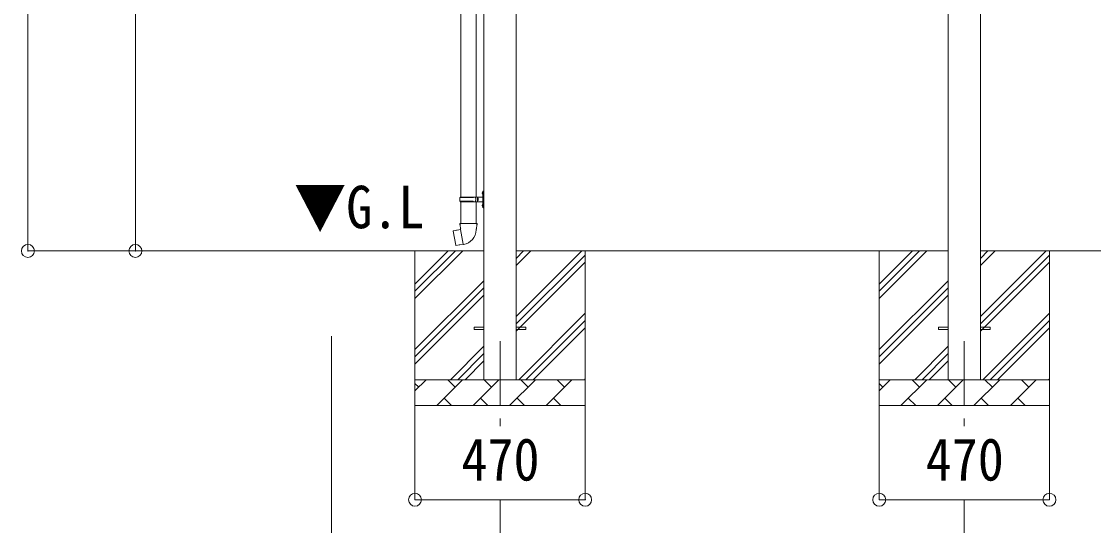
# Model space of a CAD drawing. Units: millimetres at full size, sheet at 1:50; details may follow other scales. Extents: x -14053 to 14053, y -9700 to 9700.
# Drawn here: x -177 to 3980, y -6696 to -4739 of the extents above; entities that cross this region are included whole.
import ezdxf
from ezdxf.enums import TextEntityAlignment as Align

# ---------------------------------------------------------------- set-up
doc = ezdxf.new("R2010")
doc.units = ezdxf.units.MM
doc.header["$LTSCALE"] = 50
doc.header["$PDMODE"] = 32
doc.header["$PDSIZE"] = 50
doc.linetypes.add('DOUBLE_CHAIN1', pattern=[8.8, 5, -1, 0.6, -0.6, 0.6, -1])
for name, color, linetype, lineweight in [('0-0_0', 7, 'Continuous', 9), ('0-1_Defpoints', 4, 'Continuous', 9), ('0-2_TEXT1', 7, 'Continuous', 9), ('0-6_PARTS1', 6, 'Continuous', 9)]:
    doc.layers.add(name, color=color, linetype=linetype, lineweight=lineweight)
doc.styles.add('ＭＳ ゴシック', font='')
doc.styles.get('ＭＳ ゴシック').set_extended_font_data('MS Gothic')

msp = doc.modelspace()

# ---------------------------------------------------------------- linework, layer by layer
at = {"layer": '0-0_0'}
for p, q in [((1616.18, -5629.79), (20.38, -5629.79)), ((1348.68, -5629.79), (1348.68, -6229.79)), ((1348.68, -5814.84), (1533.73, -5629.79)), ((1348.68, -5786.55), (1505.44, -5629.79)), ((1348.68, -5758.27), (1477.16, -5629.79)), ((3416.18, -5629.79), (1741.18, -5629.79)), ((1741.18, -5884.89), (1996.27, -5629.79)), ((1741.18, -5686.9), (1798.28, -5629.79)), ((1741.18, -5658.61), (1770, -5629.79)), ((1741.18, -5913.17), (2008.68, -5645.67)), ((2008.68, -5629.79), (2008.68, -6229.79)), ((3148.68, -5629.79), (3148.68, -6229.79)), ((3148.68, -5814.84), (3333.73, -5629.79)), ((3148.68, -5786.55), (3305.44, -5629.79)), ((3148.68, -5758.27), (3277.16, -5629.79)), ((5216.18, -5629.79), (3541.18, -5629.79)), ((3541.18, -5884.89), (3796.27, -5629.79)), ((3541.18, -5686.9), (3598.28, -5629.79)), ((3541.18, -5658.61), (3570, -5629.79)), ((3541.18, -5913.17), (3808.68, -5645.67)), ((3808.68, -5629.79), (3808.68, -6229.79)), ((1741.18, -5941.45), (2008.68, -5673.95)), ((3541.18, -5941.45), (3808.68, -5673.95)), ((1348.68, -6012.83), (1616.18, -5745.33)), ((1348.68, -6041.11), (1616.18, -5773.61)), ((3148.68, -6012.83), (3416.18, -5745.33)), ((3148.68, -6041.11), (3416.18, -5773.61)), ((1348.68, -6069.4), (1616.18, -5801.9)), ((3148.68, -6069.4), (3416.18, -5801.9)), ((1750.83, -6129.79), (2008.68, -5871.94)), ((1779.12, -6129.79), (2008.68, -5900.23)), ((3550.83, -6129.79), (3808.68, -5871.94)), ((3579.12, -6129.79), (3808.68, -5900.23)), ((1807.4, -6129.79), (2008.68, -5928.51)), ((3607.4, -6129.79), (3808.68, -5928.51)), ((1486.27, -6129.79), (1616.18, -5999.89)), ((3286.27, -6129.79), (3416.18, -5999.89)), ((1514.56, -6129.79), (1616.18, -6028.17)), ((1542.84, -6129.79), (1616.18, -6056.45)), ((3314.56, -6129.79), (3416.18, -6028.17)), ((3342.84, -6129.79), (3416.18, -6056.45)), ((1348.68, -6129.79), (2008.68, -6129.79)), ((1348.68, -6172.68), (1391.57, -6129.79)), ((1363.02, -6158.34), (1348.68, -6144)), ((1432.99, -6229.79), (1532.99, -6129.79)), ((1504.44, -6158.34), (1475.88, -6129.79)), ((1574.41, -6229.79), (1674.41, -6129.79)), ((1645.86, -6158.34), (1617.3, -6129.79)), ((1715.83, -6229.79), (1815.83, -6129.79)), ((1787.28, -6158.34), (1758.73, -6129.79)), ((1857.25, -6229.79), (1957.25, -6129.79)), ((1928.7, -6158.34), (1900.15, -6129.79)), ((2005.39, -6129.79), (2008.68, -6126.5)), ((3148.68, -6129.79), (3808.68, -6129.79)), ((3148.68, -6172.68), (3191.57, -6129.79)), ((3163.02, -6158.34), (3148.68, -6144)), ((3232.99, -6229.79), (3332.99, -6129.79)), ((3304.44, -6158.34), (3275.88, -6129.79)), ((3374.41, -6229.79), (3474.41, -6129.79)), ((3445.86, -6158.34), (3417.3, -6129.79)), ((3515.83, -6229.79), (3615.83, -6129.79)), ((3587.28, -6158.34), (3558.73, -6129.79)), ((3657.25, -6229.79), (3757.25, -6129.79)), ((3728.7, -6158.34), (3700.15, -6129.79)), ((3805.39, -6129.79), (3808.68, -6126.5)), ((2008.68, -6229.79), (1348.68, -6229.79)), ((1461.54, -6201.23), (1490.1, -6229.79)), ((1602.97, -6201.23), (1631.52, -6229.79)), ((1744.39, -6201.23), (1772.94, -6229.79)), ((1885.81, -6201.23), (1914.36, -6229.79)), ((3808.68, -6229.79), (3148.68, -6229.79)), ((3261.54, -6201.23), (3290.1, -6229.79)), ((3402.97, -6201.23), (3431.52, -6229.79)), ((3544.39, -6201.23), (3572.94, -6229.79)), ((3685.81, -6201.23), (3714.36, -6229.79))]:
    msp.add_line(p, q, dxfattribs=at)
at = {"layer": '0-1_Defpoints'}
for p, q in [((1616.18, -3277.29), (1616.18, -6129.79)), ((1741.18, -6129.79), (1741.18, -3277.29)), ((3416.18, -3251.57), (3416.18, -6129.79)), ((3541.18, -6129.79), (3541.18, -3251.57)), ((1578.68, -5925.29), (1616.18, -5925.29)), ((1578.68, -5934.29), (1578.68, -5925.29)), ((1578.68, -5934.29), (1616.18, -5934.29)), ((1741.18, -5925.29), (1778.68, -5925.29)), ((1741.18, -5934.29), (1778.68, -5934.29)), ((1778.68, -5934.29), (1778.68, -5925.29)), ((3378.68, -5925.29), (3416.18, -5925.29)), ((3378.68, -5934.29), (3378.68, -5925.29)), ((3378.68, -5934.29), (3416.18, -5934.29)), ((3541.18, -5925.29), (3578.68, -5925.29)), ((3541.18, -5934.29), (3578.68, -5934.29)), ((3578.68, -5934.29), (3578.68, -5925.29))]:
    msp.add_line(p, q, dxfattribs=at)
at = {"layer": '0-1_Defpoints', "color": 7, "linetype": 'DOUBLE_CHAIN1'}
for p, q in [((1678.68, -5979.79), (1678.68, -6329.79)), ((3478.68, -5979.79), (3478.68, -6329.79))]:
    msp.add_line(p, q, dxfattribs=at)
at = {"layer": '0-2_TEXT1'}
for p, q in [((1526.18, -4488.78), (1526.18, -5420.79)), ((1586.18, -4488.78), (1586.18, -5420.79)), ((1609.87, -5403.64), (1611.92, -5404.64)), ((1611.14, -5401.64), (1611.78, -5401.64)), ((1611.14, -5401.64), (1611.14, -5409.94)), ((1611.78, -5401.64), (1611.78, -5409.94)), ((1611.78, -5401.64), (1612.18, -5402.04)), ((1612.18, -5397.79), (1615.18, -5396.29)), ((1612.18, -5397.79), (1612.18, -5429.79)), ((1612.18, -5402.04), (1612.18, -5409.54)), ((1615.18, -5396.29), (1615.18, -5429.79)), ((1615.18, -5396.29), (1616.18, -5396.29)), ((1616.18, -5396.29), (1616.18, -5429.79)), ((1523.18, -5422.79), (1573.51, -5422.79)), ((1523.18, -5436.79), (1573.51, -5436.79)), ((1524.18, -5420.79), (1610.18, -5420.79)), ((1524.18, -5420.79), (1524.18, -5422.79)), ((1524.18, -5438.79), (1524.18, -5436.79)), ((1524.18, -5438.79), (1610.18, -5438.79)), ((1526.18, -5438.79), (1526.18, -5523.71)), ((1583.18, -5420.79), (1583.18, -5425.29)), ((1583.18, -5425.29), (1585.18, -5425.29)), ((1583.18, -5438.79), (1583.18, -5434.29)), ((1583.18, -5434.29), (1585.18, -5434.29)), ((1585.18, -5425.29), (1585.18, -5429.79)), ((1585.18, -5434.29), (1585.18, -5429.79)), ((1586.18, -5438.79), (1586.18, -5523.71)), ((1591.18, -5420.79), (1591.18, -5429.79)), ((1591.18, -5425.29), (1594.18, -5425.29)), ((1591.18, -5438.79), (1591.18, -5429.79)), ((1591.18, -5434.29), (1594.18, -5434.29)), ((1594.18, -5425.29), (1594.18, -5429.79)), ((1594.18, -5434.29), (1594.18, -5429.79)), ((1611.14, -5409.94), (1611.78, -5409.94)), ((1611.78, -5409.94), (1612.18, -5409.54)), ((1611.92, -5404.64), (1612.53, -5405.79)), ((1612.18, -5461.79), (1612.18, -5429.79)), ((1615.18, -5463.29), (1615.18, -5429.79)), ((1616.18, -5463.29), (1616.18, -5429.79)), ((1609.87, -5451.64), (1611.92, -5452.64)), ((1611.14, -5449.64), (1611.78, -5449.64)), ((1611.14, -5449.64), (1611.14, -5457.94)), ((1611.14, -5457.94), (1611.78, -5457.94)), ((1611.78, -5449.64), (1611.78, -5457.94)), ((1611.78, -5449.64), (1612.18, -5450.04)), ((1611.78, -5457.94), (1612.18, -5457.54)), ((1611.92, -5452.64), (1612.53, -5453.79)), ((1612.18, -5450.04), (1612.18, -5457.54)), ((1612.18, -5461.79), (1615.18, -5463.29)), ((1615.18, -5463.29), (1616.18, -5463.29)), ((1524.33, -5523.71), (1522.18, -5524.5)), ((1522.18, -5524.5), (1522.18, -5528.11)), ((1522.18, -5528.11), (1524.42, -5528.93)), ((1524.33, -5523.71), (1556.18, -5523.71)), ((1524.33, -5523.71), (1524.42, -5528.93)), ((1588.03, -5523.71), (1556.18, -5523.71)), ((1590.18, -5528.11), (1587.93, -5528.93)), ((1588.03, -5523.71), (1590.18, -5524.5)), ((1590.18, -5524.5), (1590.18, -5528.11)), ((1497.72, -5552.17), (1496.91, -5553.34)), ((1496.91, -5553.34), (1506.53, -5607.89)), ((1525.58, -5546.92), (1497.72, -5552.17)), ((1510.46, -5549.56), (1510.25, -5549.81)), ((1524.42, -5528.93), (1524.67, -5543.71)), ((1524.67, -5543.71), (1526.03, -5545.71)), ((1535.94, -5604.21), (1525.81, -5546.74)), ((1525.83, -5545.92), (1525.83, -5546.62)), ((1526.03, -5545.71), (1525.99, -5545.72)), ((1586.36, -5545.66), (1586.29, -5547.82)), ((1587.68, -5543.71), (1586.36, -5545.66)), ((1520.55, -5606.81), (1520.27, -5606.65)), ((1536.24, -5604.97), (1536, -5604.31))]:
    msp.add_line(p, q, dxfattribs=at)
for points in [[(1609.87, -5407.93), (1611.92, -5406.94), (1612.53, -5405.79)], [(1609.87, -5455.93), (1611.92, -5454.94), (1612.53, -5453.79)], [(1588.03, -5523.71), (1587.93, -5528.93), (1587.68, -5543.71)], [(1512.7, -5549.34), (1512.42, -5549.19), (1510.46, -5549.56)], [(1535.67, -5604.12), (1507.69, -5608.72), (1506.53, -5607.89)], [(1522.74, -5606.24), (1522.52, -5606.48), (1520.55, -5606.81)]]:
    msp.add_lwpolyline(points, dxfattribs=at)
for centre, radius, start, end in [((1615.47, -5405.79), 6, 136.21765, 223.78235), ((1571.93, -5429.79), 49.25, 171.82876, 180.00002), ((1571.93, -5429.79), 49.25, 180.00002, 188.17127), ((1573.51, -5420.79), 2, 270, 359.99998), ((1573.51, -5438.79), 2, 0.00005, 90.00004), ((1610.18, -5418.79), 2, 270, 359.99998), ((1610.18, -5440.79), 2, 0.00005, 90.00004), ((1615.47, -5453.79), 6, 136.21765, 223.78235), ((1525.53, -5546.62), 0.3, 280.66842, 0), ((1526.03, -5545.92), 0.2, 100, 180), ((1526.03, -5545.71), 60.3, 279.96938, 358), ((1535.72, -5604.41), 0.3, 20, 99.33158), ((1536.43, -5604.91), 0.2, 200, 279.96938)]:
    msp.add_arc(centre, radius, start, end, dxfattribs=at)
at = {"layer": '0-6_PARTS1'}
for p, q in [((-152.11, -5629.79), (-152.11, -3017.77)), ((264.71, -5629.79), (264.71, -3274.79)), ((-152.11, -5629.79), (908.25, -5629.79)), ((264.71, -5629.79), (908.25, -5629.79)), ((1024.68, -7243.27), (1024.68, -5960.42)), ((1348.68, -6595.68), (1348.68, -6229.79)), ((2008.68, -6595.68), (2008.68, -6229.79)), ((3148.68, -6595.68), (3148.68, -6229.79)), ((3808.68, -6595.68), (3808.68, -6229.79)), ((1348.68, -6595.68), (2008.68, -6595.68)), ((1678.68, -7243.27), (1678.68, -6595.68)), ((3148.68, -6595.68), (3808.68, -6595.68)), ((3478.68, -7243.27), (3478.68, -6595.68))]:
    msp.add_line(p, q, dxfattribs=at)
for p in [(-152.11, -5629.79), (264.71, -5629.79), (1348.68, -6595.68), (2008.68, -6595.68), (3148.68, -6595.68), (3808.68, -6595.68)]:
    msp.add_point(p, dxfattribs=at)

# ---------------------------------------------------------------- texts
at = {"layer": '0-0_0', "style": 'ＭＳ ゴシック', "width": 0.9}
msp.add_text('▼G.L', height=165, dxfattribs=at).set_placement((879.6, -5591.34), align=Align.BOTTOM_LEFT)
at = {"layer": '0-6_PARTS1', "color": 7, "style": 'ＭＳ ゴシック', "width": 0.9}
for p in [(1528.68, -6570.68), (3328.68, -6570.68)]:
    msp.add_text('470', height=165, dxfattribs=at).set_placement(p, align=Align.BOTTOM_LEFT)

doc.saveas('drawing.dxf')
